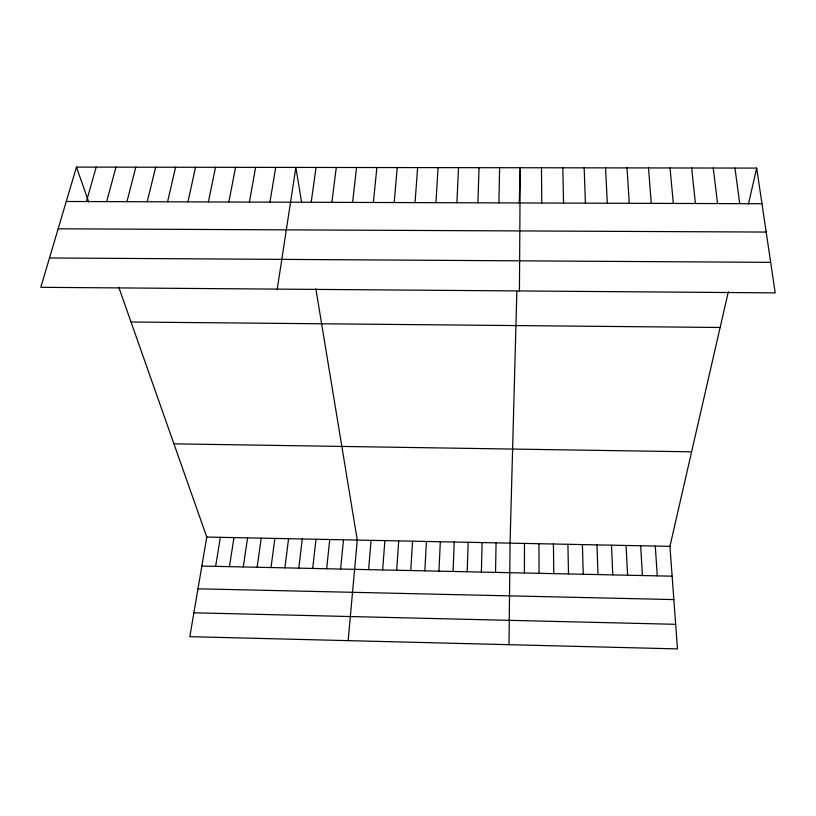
<?xml version="1.0" encoding="UTF-8"?>
<svg xmlns="http://www.w3.org/2000/svg" width="816" height="816" viewBox="0 0 816 816"><rect width="100%" height="100%" fill="white"/><g stroke="black" fill="none" stroke-linecap="round" stroke-linejoin="round"><path stroke-width="1.22" d="M524.402 572.995L524.484 543.425M519.445 290.945L520.21 167.749L519.251 203.327M509.011 644.681L510.061 543.14L516.865 291.455M495.547 572.373L496.067 542.854M498.913 202.878L499.606 167.719M481.369 572.067L482.103 542.579M467.201 571.761L468.16 542.293M477.88 202.817L479.053 167.688M453.064 571.465L454.226 542.018M438.937 571.159L440.324 541.732M456.899 202.745L458.531 167.657M424.84 570.853L426.431 541.457M435.948 202.674L438.049 167.627M410.754 570.547L412.559 541.181M396.688 570.251L398.708 540.906M415.048 202.613L417.619 167.596M382.643 569.945L384.877 540.62M368.618 569.639L371.066 540.345M394.189 202.541L397.219 167.566M348.146 640.642L357.265 540.07L315.853 288.742M340.629 569.038L343.495 539.794M373.371 202.48L376.87 167.535M326.665 568.742L329.735 539.519M352.604 202.409L356.551 167.504M312.712 568.436L315.996 539.243M298.789 568.14L302.277 538.968M284.886 567.844L288.578 538.693M331.877 202.348L336.284 167.474M270.994 567.538L274.9 538.417M311.192 202.276L316.057 167.443M257.122 567.242L261.232 538.142M243.27 566.947L247.595 537.866M277.256 289.109L295.861 167.423L301.665 202.623M229.439 566.651L233.968 537.601M215.628 566.355L220.361 537.326M269.943 202.144L275.716 167.392M118.769 287.252L206.774 537.05L189.832 636.674L677.474 648.904L669.936 546.343L728.3 291.842M249.39 202.082L255.612 167.362M228.868 202.011L235.538 167.331M208.396 201.95L215.516 167.3M187.966 201.878L195.524 167.27M748.435 204.071L756.687 168.096L76.449 167.096L40.8 287.314L775.2 292.883L756.687 168.096M167.576 201.817L175.583 167.239M147.227 201.746L155.672 167.209M126.919 201.685L135.803 167.178M106.651 201.613L115.984 167.147M86.425 201.552L96.196 167.127M66.249 201.491L761.971 203.725M58.15 228.806L766.173 232.06M49.501 257.968L770.671 262.354M131.019 322.004L720.13 327.471M173.941 443.843L691.611 451.819M206.774 537.05L669.936 546.343M201.838 566.059L672.129 576.178M197.972 588.805L673.843 599.587M193.892 612.806L675.658 624.311M76.449 167.096L88.72 201.94M734.961 168.065L739.735 203.653M713.276 168.035L717.55 203.582M691.642 168.004L695.405 203.51M670.058 167.974L673.312 203.439M648.516 167.943L651.27 203.368M655.289 546.047L657.257 575.851M627.014 167.902L629.269 203.296M640.672 545.751L642.406 575.535M626.076 545.465L627.586 575.219M605.564 167.872L607.318 203.225M611.5 545.17L612.775 574.903M584.164 167.841L585.419 203.153M596.945 544.874L597.995 574.576M582.42 544.588L583.236 574.26M562.795 167.81L563.56 203.092M567.905 544.292L568.497 573.944M553.411 544.007L553.778 573.628M541.487 167.78L541.753 203.021M538.937 543.711L539.08 573.311"/></g></svg>
